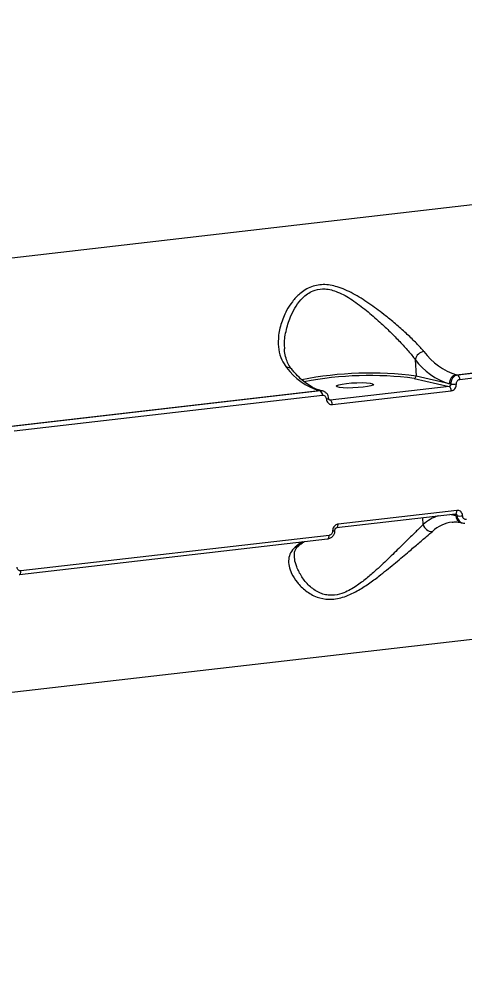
# Model space of a CAD drawing. Header units: millimetres. Extents: x -7447 to 8662, y -5576 to 6370.
# Drawn here: x 2735 to 2842.2, y -2158.6 to -1927.5 of the extents above; entities that cross this region are included whole.
import ezdxf

# ---------------------------------------------------------------- set-up
doc = ezdxf.new("R2010")
doc.units = ezdxf.units.MM
doc.layers.add('DiKom', color=7, linetype='Continuous')
doc.layers.add('DIKOM_ОБЪЕКТ', color=7, linetype='Continuous')
doc.styles.add('style1', font='arial.ttf', dxfattribs={"width": 0.8})
doc.dimstyles.new('1-50', dxfattribs={"dimtxt": 300, "dimasz": 200, "dimexe": 100, "dimexo": 0, "dimgap": 100, "dimtad": 1, "dimdec": 0, "dimtxsty": 'style1', "dimcen": 0, "dimclrd": 7, "dimclre": 7, "dimadec": 1, "dimazin": 2, "dimtfac": 1, "dimtdec": 0, "dimtmove": 1, "dimatfit": 3, "dimfxl": 0, "dimlwd": 25, "dimlwe": 18, "dimarcsym": 0})

# ---------------------------------------------------------------- blocks, each defined once
blk = doc.blocks.new('*D10')
at = {"color": 7, "linetype": 'Continuous', "lineweight": 18, "transparency": 16777216}
for p, q in [((-5489.75, 240.8), (-5489.75, 4573.49)), ((4778.18, -2126.78), (4778.18, 4573.49))]:
    blk.add_line(p, q, dxfattribs=at)
at = {"color": 7, "linetype": 'Continuous', "lineweight": 25, "transparency": 16777216}
blk.add_line((4578.18, 4473.49), (-5289.75, 4473.49), dxfattribs=at)
at = {"color": 7, "linetype": 'Continuous', "transparency": 16777216}
for points in [[(-5289.75, 4506.82), (-5289.75, 4440.16), (-5489.75, 4473.49)], [(4578.18, 4506.82), (4578.18, 4440.16), (4778.18, 4473.49)]]:
    blk.add_solid(points, dxfattribs=at)
at = {"layer": 'Defpoints', "color": 0, "linetype": 'Continuous', "transparency": 16777216}
for p in [(-5489.75, 4473.49), (-5489.75, 240.8), (4778.18, -2126.78)]:
    blk.add_point(p, dxfattribs=at)
at = {"color": 0, "linetype": 'Continuous', "lineweight": 15, "transparency": 16777216, "insert": (-777.31, 4726.76), "char_height": 300, "attachment_point": 5, "style": 'style1'}
blk.add_mtext('10300', dxfattribs=at)
blk = doc.blocks.new('*D11')
at = {"color": 7, "linetype": 'Continuous', "lineweight": 18, "transparency": 16777216}
for p, q in [((2045.4, 3512.26), (7772.09, 3512.26)), ((-1858.48, -4091.08), (7772.09, -4091.08))]:
    blk.add_line(p, q, dxfattribs=at)
at = {"color": 7, "linetype": 'Continuous', "lineweight": 25, "transparency": 16777216}
blk.add_line((7672.09, -3891.08), (7672.09, 3312.26), dxfattribs=at)
at = {"color": 7, "linetype": 'Continuous', "transparency": 16777216}
for points in [[(7638.76, 3312.26), (7705.42, 3312.26), (7672.09, 3512.26)], [(7638.76, -3891.08), (7705.42, -3891.08), (7672.09, -4091.08)]]:
    blk.add_solid(points, dxfattribs=at)
at = {"layer": 'Defpoints', "color": 0, "linetype": 'Continuous', "transparency": 16777216}
for p in [(2045.4, 3512.26), (7672.09, 3512.26), (-1858.48, -4091.08)]:
    blk.add_point(p, dxfattribs=at)
at = {"color": 0, "linetype": 'Continuous', "lineweight": 15, "transparency": 16777216, "insert": (7418.92, 3.22), "char_height": 300, "attachment_point": 5, "rotation": 90, "style": 'style1'}
blk.add_mtext('7600', dxfattribs=at)
blk = doc.blocks.new('*D12')
at = {"layer": 'Defpoints', "color": 0, "transparency": 16777216}
for p in [(-7446.93, 5919.72), (-7446.93, 736.93), (6905.53, -2412.68)]:
    blk.add_point(p, dxfattribs=at)
at = {"layer": 'DiKom', "color": 7, "lineweight": 18, "transparency": 16777216}
for p, q in [((-7446.93, 736.93), (-7446.93, 6019.72)), ((6905.53, -2412.68), (6905.53, 6019.72))]:
    blk.add_line(p, q, dxfattribs=at)
at = {"layer": 'DiKom', "color": 7, "lineweight": 25, "transparency": 16777216}
blk.add_line((6705.53, 5919.72), (-7246.93, 5919.72), dxfattribs=at)
at = {"layer": 'DiKom', "color": 7, "transparency": 16777216}
for points in [[(-7246.93, 5953.05), (-7246.93, 5886.39), (-7446.93, 5919.72)], [(6705.53, 5953.05), (6705.53, 5886.39), (6905.53, 5919.72)]]:
    blk.add_solid(points, dxfattribs=at)
at = {"layer": 'DiKom', "color": 0, "transparency": 16777216, "insert": (-918.31, 6173), "char_height": 300, "attachment_point": 5, "style": 'style1'}
blk.add_mtext('14300', dxfattribs=at)
blk = doc.blocks.new('*D13')
at = {"layer": 'Defpoints', "color": 0, "transparency": 16777216}
for p in [(2049.72, 5594.27), (-1141.86, -5576.35), (8561.69, -5576.35)]:
    blk.add_point(p, dxfattribs=at)
at = {"layer": 'DiKom', "color": 7, "lineweight": 18, "transparency": 16777216}
for p, q in [((2049.72, 5594.27), (8661.69, 5594.27)), ((-1141.86, -5576.35), (8661.69, -5576.35))]:
    blk.add_line(p, q, dxfattribs=at)
at = {"layer": 'DiKom', "color": 7, "lineweight": 25, "transparency": 16777216}
blk.add_line((8561.69, 5394.27), (8561.69, -5376.35), dxfattribs=at)
at = {"layer": 'DiKom', "color": 7, "transparency": 16777216}
for points in [[(8528.35, 5394.27), (8595.02, 5394.27), (8561.69, 5594.27)], [(8528.35, -5376.35), (8595.02, -5376.35), (8561.69, -5576.35)]]:
    blk.add_solid(points, dxfattribs=at)
at = {"layer": 'DiKom', "color": 0, "transparency": 16777216, "insert": (8308.52, 8.96), "char_height": 300, "attachment_point": 5, "rotation": 90, "style": 'style1'}
blk.add_mtext('11200', dxfattribs=at)

msp = doc.modelspace()

# ---------------------------------------------------------------- linework, layer by layer
at = {"layer": 'DIKOM_ОБЪЕКТ', "color": 7, "linetype": 'Continuous', "lineweight": 15}
for p, q in [((2907.14, -1964.87), (2594.43, -2000.96)), ((2840.25, -2013), (2914.4, -2004.44)), ((2914.7, -2004.51), (2840.54, -2013.07)), ((2841.03, -2014.12), (2915.19, -2005.56)), ((2830.32, -2009.34), (2830.51, -2013.35)), ((2830.09, -2013.89), (2838.47, -2015.81)), ((2838.55, -2015.18), (2830.51, -2013.35)), ((2840.54, -2013.07), (2840.25, -2013)), ((2733.03, -2025.37), (2807.19, -2016.81)), ((2807.48, -2016.88), (2733.33, -2025.44)), ((2807.19, -2016.81), (2807.48, -2016.88)), ((2808.02, -2016.91), (2807.73, -2016.84)), ((2838.47, -2015.81), (2809.88, -2019.11)), ((2810.37, -2020.16), (2838.96, -2016.86)), ((2838.87, -2015.25), (2838.55, -2015.18)), ((2733.82, -2026.49), (2807.97, -2017.93)), ((2809.88, -2019.11), (2809.66, -2019.06)), ((2809.88, -2019.11), (2809.74, -2019.1)), ((2811.4, -2049.78), (2839.99, -2046.48)), ((2840.33, -2045.63), (2811.74, -2048.92)), ((2832.21, -2049.02), (2832.13, -2047.39)), ((2838.98, -2046.6), (2840.06, -2046.84)), ((2840.06, -2046.84), (2840.37, -2046.92)), ((2841.4, -2048.59), (2841.7, -2048.66)), ((2809.58, -2051.65), (2735.42, -2060.21)), ((2735.09, -2061.06), (2809.24, -2052.5)), ((2735.02, -2061.06), (2735.09, -2061.06)), ((2599.38, -2104.85), (2912.08, -2068.76))]:
    msp.add_line(p, q, dxfattribs=at)
at = {"layer": 'DIKOM_ОБЪЕКТ', "color": 7, "linetype": 'Continuous', "lineweight": 15, "flags": 128}
for points in [[(2813.79, -2015.09), (2815, -2014.97), (2816.28, -2014.91), (2817.52, -2014.89), (2818.62, -2014.93), (2819.49, -2015.02), (2820.06, -2015.15), (2820.29, -2015.31), (2820.15, -2015.49), (2819.66, -2015.68), (2818.86, -2015.85), (2817.81, -2016), (2816.59, -2016.11), (2815.31, -2016.18), (2814.07, -2016.2), (2812.97, -2016.16), (2812.1, -2016.07), (2811.53, -2015.94), (2811.3, -2015.78), (2811.44, -2015.59), (2811.93, -2015.41), (2812.73, -2015.23), (2813.79, -2015.09)], [(2807.73, -2016.84), (2807.54, -2016.81), (2807.19, -2016.81)], [(2840.06, -2046.84), (2839.02, -2046.67), (2838.63, -2046.64)], [(2839.99, -2046.48), (2840.01, -2046.48), (2840.09, -2046.44), (2840.16, -2046.37), (2840.22, -2046.27), (2840.27, -2046.14), (2840.31, -2045.98), (2840.32, -2045.81), (2840.33, -2045.63)], [(2811.4, -2049.78), (2811.42, -2049.78), (2811.5, -2049.74), (2811.57, -2049.67), (2811.63, -2049.57), (2811.68, -2049.44), (2811.72, -2049.28), (2811.73, -2049.11), (2811.74, -2048.92)], [(2809.24, -2052.5), (2809.26, -2052.5), (2809.34, -2052.47), (2809.41, -2052.4), (2809.47, -2052.29), (2809.52, -2052.16), (2809.56, -2052.01), (2809.58, -2051.84), (2809.58, -2051.65)], [(2735.09, -2061.06), (2735.11, -2061.06), (2735.18, -2061.03), (2735.26, -2060.96), (2735.32, -2060.85), (2735.37, -2060.72), (2735.4, -2060.57), (2735.42, -2060.4), (2735.42, -2060.21)]]:
    msp.add_lwpolyline(points, dxfattribs=at)
at = {"layer": 'DIKOM_ОБЪЕКТ', "color": 7, "linetype": 'Continuous', "lineweight": 15}
for centre, radius, start, end in [((2832.74, -2009.89), 2.48, 97.7178, 167.1856), ((2844.62, -1998.54), 15.11, 216.0744, 253.1741), ((2843.14, -2000), 15.86, 216.074, 253.1752), ((2799.58, -2012.6), 1.37, 42.284, 99.8125), ((2811.56, -2002.35), 15.1, 216.0729, 253.1768), ((2819.4, -2097.72), 85.11, 82.4948, 101.1158), ((2819.31, -2095.99), 82.8, 82.5184, 100.9346), ((2830, -2013.39), 0.513, 279.9259, 4.558), ((2840.6, -2015.02), 2.05, 99.8905, 184.5806), ((2839.86, -2014.02), 1.17, 355.3511, 54.7716), ((2806.81, -2017.84), 1.17, 355.3586, 54.7642), ((2837.79, -2016.77), 1.18, 355.2225, 54.6878), ((2839.34, -2008.57), 6.7, 265.943, 277.403), ((2808.96, -2017.68), 1.14, 268.5983, 297.4226), ((2809.2, -2020.06), 1.18, 355.2139, 54.6867), ((2838.77, -2056.35), 9.84, 107.335, 131.7796), ((2841.88, -2046.83), 1.82, 180.4832, 254.6741), ((2841.15, -2042.88), 4.11, 259.0384, 277.8453), ((2834.33, -2048.51), 2.18, 193.35, 273.6316), ((2840.4, -2057.17), 8.79, 97.6017, 132.4649), ((2810.51, -2049.79), 0.77, 265.0168, 308.9851), ((2808.11, -2062.14), 10.16, 118.274, 131.2656), ((2801.24, -2052.96), 1.55, 276.127, 310.2317)]:
    msp.add_arc(centre, radius, start, end, dxfattribs=at)
for points, knots in [([(2832.41, -2007.43), (2831.84, -2006.78), (2830.69, -2005.47), (2828.44, -2003.3), (2825.93, -2001.07), (2823, -1998.65), (2819.66, -1996.12), (2815.92, -1993.71), (2812.21, -1991.91), (2809.13, -1991.24), (2806.91, -1991.37), (2805.3, -1991.78), (2803.82, -1992.52), (2802.22, -1993.71), (2800.68, -1995.39), (2799.09, -1997.9), (2797.86, -2000.92), (2797.27, -2004.12), (2797.38, -2006.98), (2798.02, -2009.35), (2798.93, -2010.65), (2799.35, -2011.25)], [0, 0, 0, 0, 0.055476, 0.111023, 0.166497, 0.222005, 0.290024, 0.357962, 0.422676, 0.477408, 0.505247, 0.533094, 0.56271, 0.592374, 0.640431, 0.688581, 0.760325, 0.832063, 0.891, 0.949867, 1, 1, 1, 1]), ([(2798.92, -2006.73), (2798.89, -2006.35), (2798.77, -2004.88), (2799.23, -2002.12), (2800.23, -1999.04), (2801.6, -1996.46), (2802.94, -1994.74), (2804.35, -1993.52), (2805.9, -1992.64), (2807.4, -1992.32), (2808.9, -1992.35), (2810.14, -1992.56), (2812.37, -1993.32), (2815.25, -1994.98), (2818.62, -1997.53), (2821.65, -2000.19), (2824.33, -2002.72), (2826.63, -2005.05), (2828.71, -2007.3), (2829.79, -2008.66), (2830.32, -2009.34)], [0, 0, 0, 0, 0.029522, 0.114809, 0.200091, 0.256053, 0.311877, 0.345193, 0.378428, 0.426692, 0.439546, 0.470128, 0.500772, 0.575112, 0.655354, 0.735705, 0.801947, 0.868152, 0.93412, 1, 1, 1, 1]), ([(2800.63, -2011.67), (2800.52, -2011.55), (2800.08, -2011.07), (2799.56, -2010.08), (2799.08, -2008.64), (2798.86, -2007.5), (2798.87, -2006.83), (2798.88, -2006.75)], [0, 0, 0, 0, 0.091423, 0.365476, 0.656606, 0.95794, 1, 1, 1, 1]), ([(2807.73, -2016.84), (2807.5, -2016.78), (2806.82, -2016.61), (2805.64, -2016.1), (2804.19, -2015.19), (2802.73, -2014), (2801.53, -2012.79), (2800.83, -2011.95), (2800.6, -2011.68)], [0, 0, 0, 0, 0.102482, 0.310672, 0.512466, 0.709925, 0.905704, 1, 1, 1, 1]), ([(2840.54, -2013.07), (2840.41, -2013.09), (2840.08, -2013.15), (2839.59, -2013.45), (2839.16, -2013.95), (2838.89, -2014.58), (2838.87, -2015.03), (2838.87, -2015.25)], [0, 0, 0, 0, 0.140728, 0.355432, 0.570256, 0.78513, 1, 1, 1, 1]), ([(2840.2, -2015.22), (2840.21, -2015.1), (2840.21, -2014.88), (2840.35, -2014.56), (2840.56, -2014.31), (2840.8, -2014.16), (2840.97, -2014.13), (2841.03, -2014.12)], [0, 0, 0, 0, 0.215132, 0.430189, 0.64493, 0.859422, 1, 1, 1, 1]), ([(2808.1, -2016.94), (2808.1, -2016.93), (2807.91, -2016.84), (2807.69, -2016.86), (2807.48, -2016.88)], [0, 0, 0, 0, 0.043814, 1, 1, 1, 1]), ([(2809.47, -2018.7), (2809.44, -2018.48), (2809.38, -2017.99), (2808.96, -2017.41), (2808.5, -2017.03), (2808.19, -2016.98), (2808.1, -2016.96)], [0, 0, 0, 0, 0.276568, 0.602093, 0.88872, 1, 1, 1, 1]), ([(2838.87, -2015.25), (2838.87, -2015.31), (2838.87, -2015.42), (2838.8, -2015.58), (2838.7, -2015.71), (2838.58, -2015.78), (2838.5, -2015.8), (2838.47, -2015.81)], [0, 0, 0, 0, 0.215337, 0.430716, 0.645322, 0.859533, 1, 1, 1, 1]), ([(2838.96, -2016.86), (2839.06, -2016.84), (2839.3, -2016.8), (2839.67, -2016.58), (2839.99, -2016.2), (2840.19, -2015.72), (2840.2, -2015.38), (2840.2, -2015.22)], [0, 0, 0, 0, 0.140604, 0.355073, 0.56988, 0.784882, 1, 1, 1, 1]), ([(2807.97, -2017.93), (2808.08, -2017.93), (2808.28, -2017.93), (2808.56, -2018.07), (2808.77, -2018.3), (2808.9, -2018.57), (2808.92, -2018.75), (2808.93, -2018.82)], [0, 0, 0, 0, 0.214185, 0.42852, 0.643129, 0.858093, 1, 1, 1, 1]), ([(2808.93, -2018.82), (2808.95, -2018.93), (2808.98, -2019.21), (2809.17, -2019.61), (2809.5, -2019.95), (2809.91, -2020.17), (2810.22, -2020.16), (2810.37, -2020.16)], [0, 0, 0, 0, 0.141853, 0.356696, 0.571323, 0.78571, 1, 1, 1, 1]), ([(2809.74, -2019.09), (2809.72, -2019.09), (2809.67, -2019.08), (2809.59, -2019.01), (2809.52, -2018.86), (2809.48, -2018.76), (2809.49, -2018.7), (2809.49, -2018.7)], [0, 0, 0, 0, 0.216959, 0.570498, 0.784479, 0.998228, 1, 1, 1, 1]), ([(2839.99, -2046.48), (2840, -2046.48), (2840.02, -2046.48), (2840.04, -2046.48), (2840.05, -2046.49)], [0, 0, 0, 0, 0.126616, 1, 1, 1, 1]), ([(2840.05, -2046.49), (2840.06, -2046.49), (2840.12, -2046.49), (2840.21, -2046.55), (2840.31, -2046.66), (2840.36, -2046.79), (2840.37, -2046.88), (2840.37, -2046.92)], [0, 0, 0, 0, 0.032662, 0.296198, 0.560495, 0.825017, 1, 1, 1, 1]), ([(2841.71, -2046.95), (2841.7, -2046.84), (2841.68, -2046.57), (2841.5, -2046.17), (2841.19, -2045.83), (2840.78, -2045.62), (2840.48, -2045.62), (2840.33, -2045.63)], [0, 0, 0, 0, 0.141842, 0.356772, 0.571358, 0.785768, 1, 1, 1, 1]), ([(2840.37, -2046.92), (2840.39, -2047.06), (2840.42, -2047.43), (2840.66, -2047.95), (2841.08, -2048.42), (2841.45, -2048.56), (2841.63, -2048.64)], [0, 0, 0, 0, 0.181447, 0.456315, 0.73099, 1, 1, 1, 1]), ([(2842.64, -2047.84), (2842.54, -2047.84), (2842.33, -2047.84), (2842.06, -2047.7), (2841.85, -2047.47), (2841.74, -2047.21), (2841.72, -2047.03), (2841.71, -2046.95)], [0, 0, 0, 0, 0.214239, 0.428534, 0.64317, 0.85807, 1, 1, 1, 1]), ([(2832.21, -2049.02), (2831.78, -2049.45), (2830.85, -2050.38), (2828.96, -2052.23), (2826.59, -2054.56), (2823.79, -2057.31), (2820.96, -2059.99), (2818.29, -2062.28), (2816.2, -2063.83), (2814.31, -2064.95), (2812.46, -2065.76), (2810.89, -2066.07), (2809.47, -2066.06), (2808.38, -2065.89), (2806.61, -2065.23), (2804.67, -2063.79), (2802.9, -2061.6), (2801.81, -2059.39), (2801.28, -2057.69), (2801.29, -2056.83), (2801.29, -2056.57)], [0, 0, 0, 0, 0.059336, 0.128601, 0.19975, 0.283906, 0.370279, 0.425594, 0.482034, 0.514862, 0.548573, 0.596827, 0.60968, 0.639789, 0.6709, 0.745224, 0.824408, 0.905771, 0.971411, 1, 1, 1, 1]), ([(2811.74, -2048.92), (2811.64, -2048.94), (2811.39, -2048.99), (2811.02, -2049.21), (2810.69, -2049.59), (2810.47, -2050.06), (2810.45, -2050.39), (2810.44, -2050.56)], [0, 0, 0, 0, 0.140627, 0.355102, 0.569896, 0.784907, 1, 1, 1, 1]), ([(2811, -2050.39), (2810.99, -2050.38), (2810.99, -2050.33), (2811.01, -2050.21), (2811.06, -2050.06), (2811.15, -2049.93), (2811.25, -2049.83), (2811.35, -2049.79), (2811.38, -2049.79), (2811.4, -2049.79)], [0, 0, 0, 0, 0.027683, 0.183392, 0.344676, 0.506016, 0.675661, 0.862109, 1, 1, 1, 1]), ([(2839.22, -2048.49), (2839.37, -2048.47), (2839.93, -2048.37), (2840.66, -2048.44), (2841.25, -2048.56), (2841.4, -2048.59)], [0, 0, 0, 0, 0.21413, 0.803979, 1, 1, 1, 1]), ([(2841.63, -2048.64), (2841.63, -2048.64), (2841.81, -2048.73), (2842.03, -2048.71), (2842.23, -2048.68)], [0, 0, 0, 0, 0.020271, 1, 1, 1, 1]), ([(2801.41, -2054.5), (2801, -2054.93), (2800.2, -2055.8), (2799.78, -2057.35), (2799.88, -2059.04), (2800.54, -2060.94), (2801.83, -2063), (2803.85, -2065.02), (2806.4, -2066.55), (2808.99, -2067.11), (2811.15, -2066.97), (2812.87, -2066.58), (2814.62, -2065.9), (2816.71, -2064.83), (2819.07, -2063.33), (2822.02, -2061.13), (2825.2, -2058.56), (2828.3, -2055.93), (2830.92, -2053.7), (2832.99, -2051.95), (2834, -2051.08), (2834.47, -2050.69)], [0, 0, 0, 0, 0.055476, 0.111023, 0.166497, 0.222007, 0.290022, 0.357962, 0.422675, 0.477406, 0.505246, 0.533094, 0.562709, 0.592374, 0.640429, 0.688581, 0.760325, 0.83206, 0.891001, 0.949866, 1, 1, 1, 1]), ([(2809.24, -2052.49), (2809.43, -2052.45), (2809.84, -2052.38), (2810.4, -2051.99), (2810.82, -2051.39), (2811.01, -2050.81), (2810.98, -2050.48), (2810.97, -2050.39)], [0, 0, 0, 0, 0.190853, 0.422013, 0.663656, 0.915527, 1, 1, 1, 1]), ([(2810.44, -2050.56), (2810.44, -2050.67), (2810.42, -2050.9), (2810.28, -2051.21), (2810.06, -2051.46), (2809.81, -2051.61), (2809.64, -2051.64), (2809.58, -2051.65)], [0, 0, 0, 0, 0.215195, 0.430243, 0.644979, 0.859549, 1, 1, 1, 1]), ([(2801.26, -2056.57), (2801.24, -2056.41), (2801.2, -2055.91), (2801.39, -2055.27), (2801.7, -2054.65), (2802.12, -2054.27), (2802.27, -2054.14)], [0, 0, 0, 0, 0.15898, 0.476034, 0.815128, 1, 1, 1, 1]), ([(2802.25, -2054.14), (2802.46, -2053.97), (2802.93, -2053.57), (2803.41, -2053.3), (2803.68, -2053.15)], [0, 0, 0, 0, 0.431733, 1, 1, 1, 1]), ([(2735.42, -2060.21), (2735.32, -2060.21), (2735.12, -2060.21), (2734.85, -2060.07), (2734.64, -2059.85), (2734.52, -2059.58), (2734.51, -2059.4), (2734.5, -2059.33)], [0, 0, 0, 0, 0.214214, 0.428555, 0.643154, 0.85808, 1, 1, 1, 1])]:
    msp.add_open_spline(points, degree=3, knots=knots, dxfattribs=at)

# ---------------------------------------------------------------- dimensions: what is measured, and where the dimension line sits
at = {"color": 7, "linetype": 'Continuous', "lineweight": 15}
for base, p1, p2, angle, text, picture, middle in [((-5489.75, 4473.49), (4778.18, -2126.78), (-5489.75, 240.8), 180, '10300', '*D10', (-777.31, 4473.49)), ((7672.09, 3512.26), (-1858.48, -4091.08), (2045.4, 3512.26), 270, '7600', '*D11', (7672.09, 3.22))]:
    dim = msp.add_linear_dim(base=base, p1=p1, p2=p2, angle=angle, text=text, dimstyle='1-50', dxfattribs=at)
    dim.commit()
    dim.dimension.update_dxf_attribs({"geometry": picture, "text_midpoint": middle, "dimtype": 160})
at = {"layer": 'DiKom'}
for base, p1, p2, angle, text, picture, middle in [((-7446.93, 5919.72), (6905.53, -2412.68), (-7446.93, 736.93), 180, '14300', '*D12', (-918.31, 5919.72)), ((8561.69, -5576.35), (2049.72, 5594.27), (-1141.86, -5576.35), 270, '11200', '*D13', (8561.69, 8.96))]:
    dim = msp.add_linear_dim(base=base, p1=p1, p2=p2, angle=angle, text=text, dimstyle='1-50', dxfattribs=at)
    dim.commit()
    dim.dimension.update_dxf_attribs({"geometry": picture, "text_midpoint": middle, "dimtype": 160})

doc.saveas('drawing.dxf')
